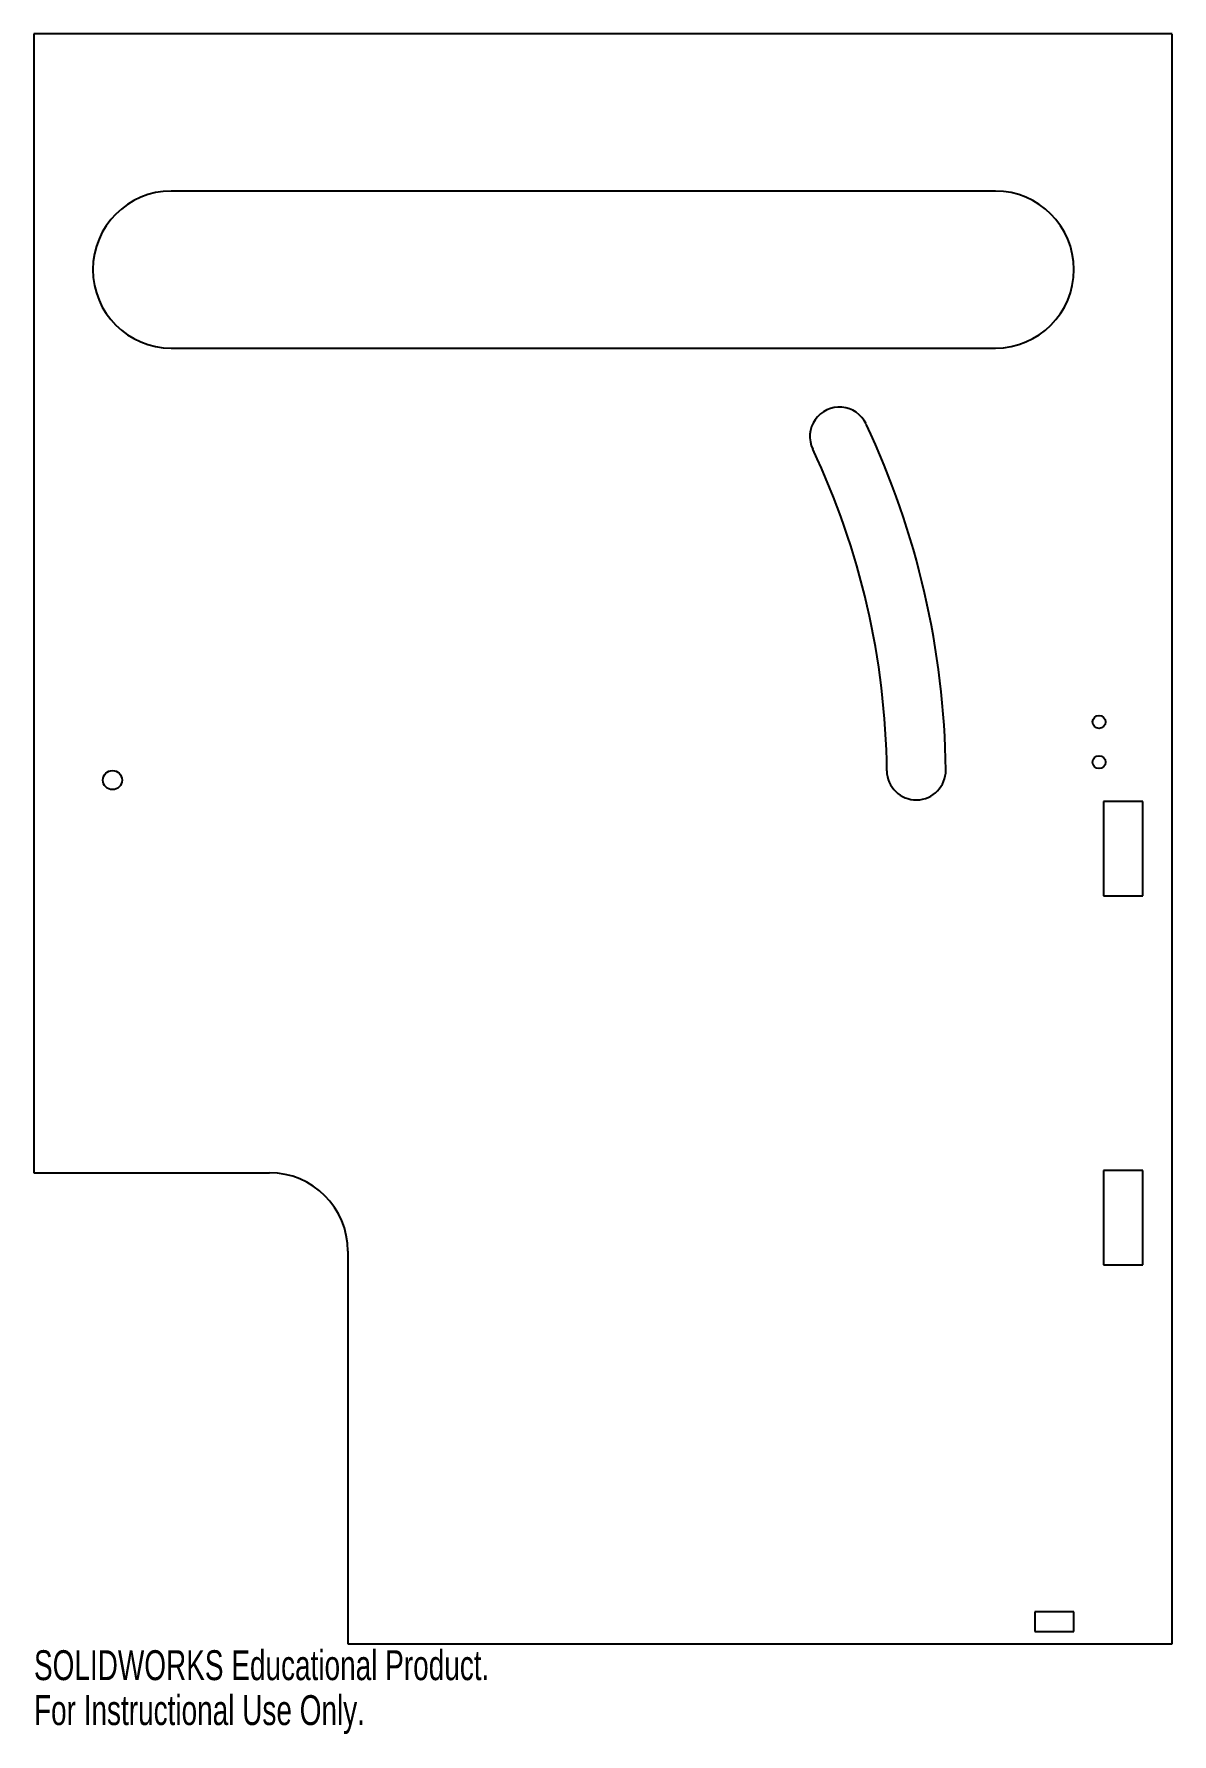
# Model space of a CAD drawing. Header units: inches. Extents: x -3.6 to 3.6, y -5.7 to 5.1.
import ezdxf

# ---------------------------------------------------------------- set-up
doc = ezdxf.new("R2010")
doc.units = ezdxf.units.IN
doc.header["$MEASUREMENT"] = 0
doc.styles.add('SLDTEXTSTYLE0', font='TXT', dxfattribs={"width": 0.7})

msp = doc.modelspace()

# ---------------------------------------------------------------- linework, layer by layer
at = {"color": 7, "linetype": 'Continuous', "lineweight": 25}
for p, q in [((-3.625, 5.125), (-3.625, -2.125)), ((3.625, 5.125), (-3.625, 5.125)), ((3.625, -5.125), (3.625, 5.125)), ((2.5, 4.125), (-2.75, 4.125)), ((-2.75, 3.125), (2.5, 3.125)), ((3.438, 0.239), (3.188, 0.239)), ((3.188, 0.239), (3.188, -0.361)), ((3.438, -0.361), (3.438, 0.239)), ((3.188, -0.361), (3.438, -0.361)), ((-3.625, -2.125), (-2.125, -2.125)), ((3.438, -2.111), (3.188, -2.111)), ((3.188, -2.111), (3.188, -2.711)), ((3.438, -2.711), (3.438, -2.111)), ((-1.625, -2.625), (-1.625, -5.125)), ((3.188, -2.711), (3.438, -2.711)), ((3, -4.921), (2.75, -4.921)), ((2.75, -4.921), (2.75, -5.046)), ((3, -5.046), (3, -4.921)), ((2.75, -5.046), (3, -5.046)), ((-1.625, -5.125), (3.625, -5.125))]:
    msp.add_line(p, q, dxfattribs=at)
for centre, radius in [((3.16, 0.745), 0.0413), ((-3.125, 0.375), 0.061), ((3.16, 0.489), 0.0413)]:
    msp.add_circle(centre, radius, dxfattribs=at)
for centre, radius, start, end in [((-2.75, 3.625), 0.5, 90, 270), ((2.5, 3.625), 0.5, 270, 90), ((1.506, 2.562), 0.188, 25.2723, 205.2723), ((-3.125, 0.375), 5.309, 0.6881, 25.2723), ((-3.125, 0.375), 4.934, 0.6881, 25.2723), ((1.996, 0.437), 0.188, 180.6881, 0.6881), ((-2.125, -2.625), 0.5, 0, 90)]:
    msp.add_arc(centre, radius, start, end, dxfattribs=at)

# ---------------------------------------------------------------- texts
at = {"color": 7, "linetype": 'Continuous', "char_height": 0.1903, "attachment_point": 1, "style": 'SLDTEXTSTYLE0'}
for s, insert in [('SOLIDWORKS Educational Product.', (-3.625, -5.165)), ('For Instructional Use Only.', (-3.625, -5.451))]:
    msp.add_mtext(s, dxfattribs=dict(at, insert=insert))

doc.saveas('drawing.dxf')
